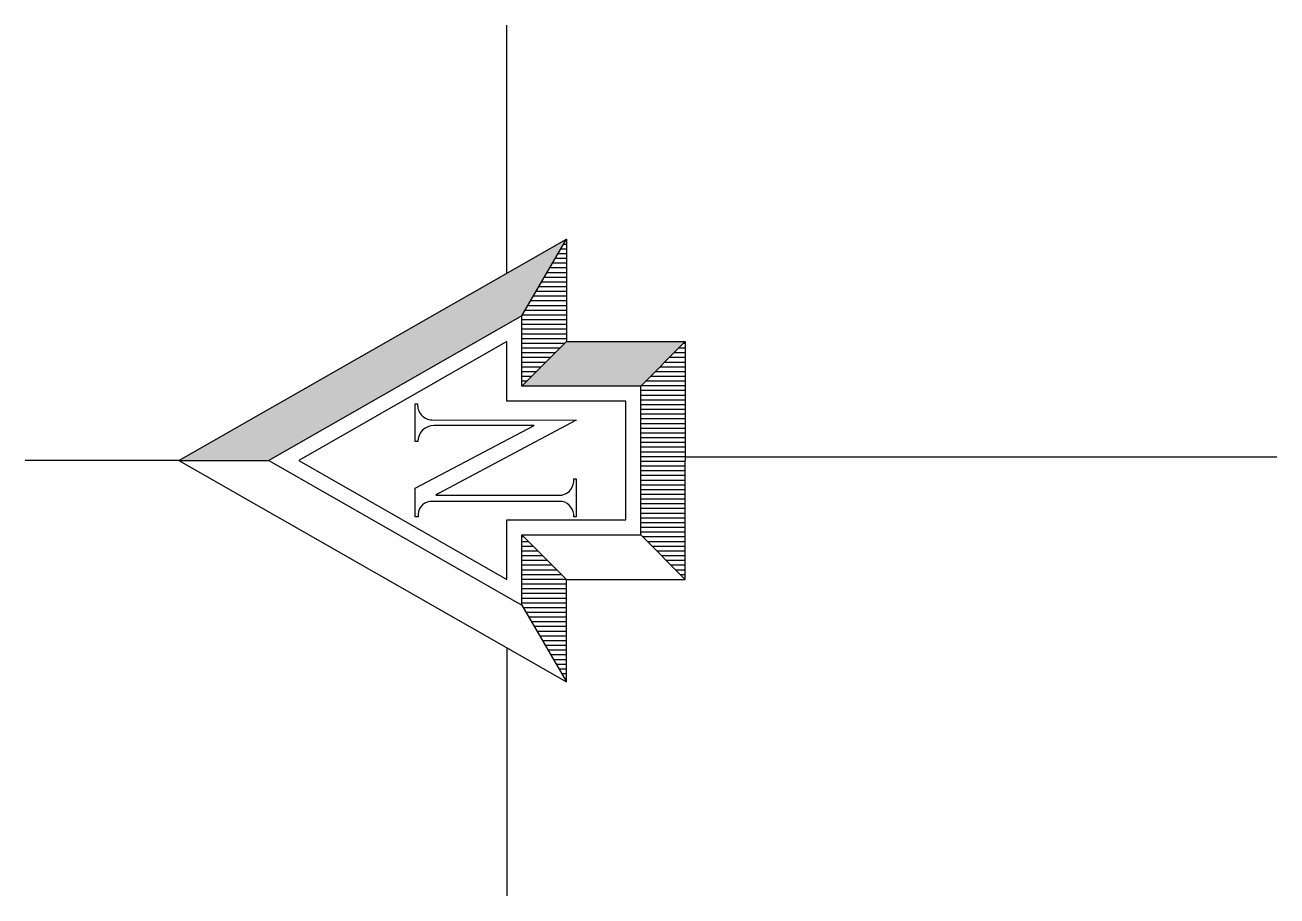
# Model space of a CAD drawing. Header units: metres. Extents: x -16.2 to 25.9, y -14.8 to 14.5.
import ezdxf

# ---------------------------------------------------------------- set-up
doc = ezdxf.new("R2010")
doc.units = ezdxf.units.M

msp = doc.modelspace()

# ---------------------------------------------------------------- linework, layer by layer
for p, q in [((0, 6.177), (0, 14.521)), ((-11.031, -0.126), (2, 7.32)), ((0.5, 4.736), (2, 7.32)), ((2, 7.303), (1.99, 7.303)), ((2, 7.32), (2, 3.874)), ((2, 6.826), (1.713, 6.826)), ((2, 6.985), (1.805, 6.985)), ((2, 7.144), (1.898, 7.144)), ((2, 6.35), (1.437, 6.35)), ((2, 6.509), (1.529, 6.509)), ((2, 6.668), (1.621, 6.668)), ((2, 6.032), (1.253, 6.032)), ((2, 6.191), (1.345, 6.191)), ((2, 5.556), (0.976, 5.556)), ((2, 5.715), (1.068, 5.715)), ((2, 5.874), (1.161, 5.874)), ((2, 5.08), (0.7, 5.08)), ((2, 5.239), (0.792, 5.239)), ((2, 5.398), (0.884, 5.398)), ((2, 4.763), (0.516, 4.763)), ((2, 4.921), (0.608, 4.921)), ((2, 4.604), (0.5, 4.604)), ((2, 4.445), (0.5, 4.445)), ((2, 4.286), (0.5, 4.286)), ((2, 4.127), (0.5, 4.127)), ((2, 3.969), (0.5, 3.969)), ((0.5, 2.374), (2, 3.874)), ((1.936, 3.81), (0.5, 3.81)), ((2, 3.874), (6, 3.874)), ((4.5, 2.374), (6, 3.874)), ((6, 3.81), (5.936, 3.81)), ((6, 3.874), (6, -0.126)), ((1.777, 3.651), (0.5, 3.651)), ((1.619, 3.493), (0.5, 3.493)), ((6, 3.493), (5.619, 3.493)), ((6, 3.651), (5.777, 3.651)), ((1.46, 3.334), (0.5, 3.334)), ((1.301, 3.175), (0.5, 3.175)), ((1.142, 3.016), (0.5, 3.016)), ((6, 3.016), (5.142, 3.016)), ((6, 3.175), (5.301, 3.175)), ((6, 3.334), (5.46, 3.334)), ((0.984, 2.858), (0.5, 2.858)), ((0.825, 2.699), (0.5, 2.699)), ((0.666, 2.54), (0.5, 2.54)), ((6, 2.54), (4.666, 2.54)), ((6, 2.699), (4.825, 2.699)), ((6, 2.858), (4.984, 2.858)), ((0.507, 2.381), (0.5, 2.381)), ((6, 2.223), (4.5, 2.223)), ((6, 2.381), (4.507, 2.381)), ((6, 2.064), (4.5, 2.064)), ((6, 1.905), (4.5, 1.905)), ((6, 1.746), (4.5, 1.746)), ((6, 1.588), (4.5, 1.588)), ((6, 1.429), (4.5, 1.429)), ((6, 1.27), (4.5, 1.27)), ((6, 1.111), (4.5, 1.111)), ((6, 0.953), (4.5, 0.953)), ((6, 0.794), (4.5, 0.794)), ((6, 0.635), (4.5, 0.635)), ((6, 0.476), (4.5, 0.476)), ((6, 0.318), (4.5, 0.318)), ((6, 0.159), (4.5, 0.159)), ((6, 0), (4.5, 0)), ((6, 0), (25.898, 0)), ((-11.031, -0.126), (-16.206, -0.126)), ((-11.031, -0.126), (-8.008, -0.126)), ((6, -0.159), (4.5, -0.159)), ((6, -0.317), (4.5, -0.317)), ((6, -0.476), (4.5, -0.476)), ((6, -0.635), (4.5, -0.635)), ((6, -0.794), (4.5, -0.794)), ((6, -0.953), (4.5, -0.953)), ((6, -1.111), (4.5, -1.111)), ((6, -1.27), (4.5, -1.27)), ((6, -1.429), (4.5, -1.429)), ((6, -1.587), (4.5, -1.587)), ((6, -1.746), (4.5, -1.746)), ((6, -1.905), (4.5, -1.905)), ((6, -2.064), (4.5, -2.064)), ((6, -2.222), (4.5, -2.222)), ((6, -2.381), (4.5, -2.381)), ((0.5, -2.626), (2, -4.126)), ((0.573, -2.699), (0.5, -2.699)), ((0.731, -2.858), (0.5, -2.858)), ((6, -2.54), (4.5, -2.54)), ((4.5, -2.626), (6, -4.126)), ((6, -2.699), (4.573, -2.699)), ((6, -2.858), (4.731, -2.858)), ((0.89, -3.016), (0.5, -3.016)), ((1.049, -3.175), (0.5, -3.175)), ((1.208, -3.334), (0.5, -3.334)), ((6, -3.016), (4.89, -3.016)), ((6, -3.175), (5.049, -3.175)), ((6, -3.334), (5.208, -3.334)), ((1.366, -3.492), (0.5, -3.492)), ((1.525, -3.651), (0.5, -3.651)), ((6, -3.492), (5.366, -3.492)), ((6, -3.651), (5.525, -3.651)), ((1.684, -3.81), (0.5, -3.81)), ((1.843, -3.969), (0.5, -3.969)), ((2, -4.127), (0.5, -4.127)), ((6, -3.81), (5.684, -3.81)), ((6, -3.969), (5.843, -3.969)), ((2, -4.286), (0.5, -4.286)), ((2, -4.445), (0.5, -4.445)), ((2, -4.604), (0.5, -4.604)), ((2, -4.763), (0.5, -4.763)), ((2, -4.921), (0.5, -4.921)), ((0.5, -4.988), (2, -7.572)), ((2, -5.08), (0.554, -5.08)), ((2, -5.239), (0.646, -5.239)), ((2, -5.397), (0.738, -5.397)), ((2, -5.556), (0.83, -5.556)), ((2, -5.715), (0.922, -5.715)), ((2, -5.874), (1.014, -5.874)), ((2, -6.032), (1.106, -6.032)), ((2, -6.191), (1.198, -6.191)), ((0, -6.43), (0, -14.773)), ((2, -6.35), (1.291, -6.35)), ((2, -6.509), (1.383, -6.509)), ((2, -6.667), (1.475, -6.667)), ((2, -6.826), (1.567, -6.826)), ((2, -6.985), (1.659, -6.985)), ((2, -7.144), (1.751, -7.144)), ((2, -7.302), (1.843, -7.302)), ((2, -7.461), (1.935, -7.461))]:
    msp.add_line(p, q)
for points in [[(0.5, -2.626), (4.5, -2.626), (4.5, 2.374), (0.5, 2.374), (0.5, 4.736), (-8.008, -0.126), (0.5, -4.988)], [(0, -2.126), (4, -2.126), (4, 1.874), (0, 1.874), (0, 3.874), (-7, -0.126), (0, -4.126)]]:
    msp.add_lwpolyline(points, close=True)
msp.add_lwpolyline([(2.325, -2.02), (2.248, -2.02, 0.359517), (1.87, -1.503), (-2.594, -1.503, 0.41745), (-2.981, -2.019), (-3.083, -2.02), (-3.083, -1.053), (0.918, 1.049), (-2.45, 1.049, 0.41042), (-2.998, 0.509), (-3.081, 0.509), (-3.081, 1.777), (-3.002, 1.777, 0.430408), (-2.523, 1.241), (2.325, 1.236), (-2.297, -1.241), (-2.389, -1.291), (1.843, -1.291, 0.390193), (2.248, -0.744), (2.325, -0.744)], format="xyb", close=True)
msp.add_lwpolyline([(-11.031, -0.126), (2, -7.572), (2, -4.126), (6, -4.126), (6, -0.126)])
for points in [[(-11.031, -0.126), (-8.008, -0.126), (2, 7.32), (0.5, 4.736)], [(0.5, 2.374), (2, 3.874), (4.5, 2.374), (6, 3.874)]]:
    msp.add_solid(points)

doc.saveas('drawing.dxf')
